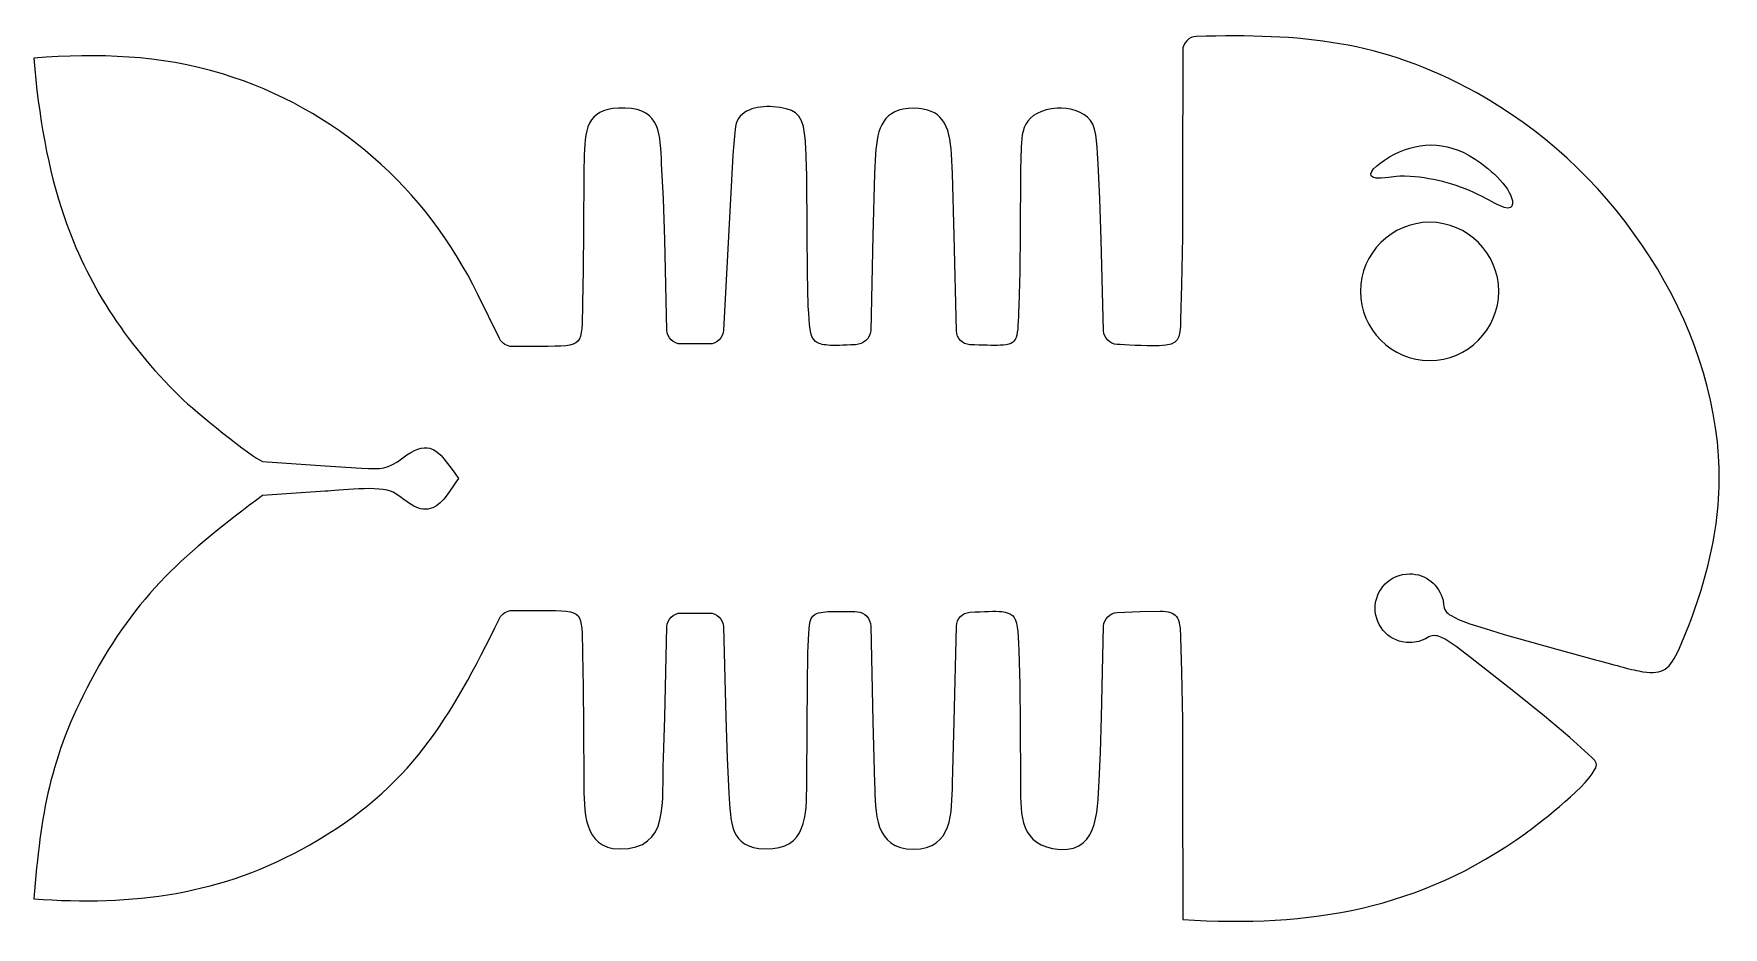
# Model space of a CAD drawing. Header units: millimetres. Extents: x -45 to 45.2, y -23.9 to 23.8.
import ezdxf

# ---------------------------------------------------------------- set-up
doc = ezdxf.new("R2010")
doc.units = ezdxf.units.MM
doc.header["$MEASUREMENT"] = 0
doc.layers.add('layer 1', color=7, linetype='Continuous')

msp = doc.modelspace()

# ---------------------------------------------------------------- linework, layer by layer
at = {"layer": 'layer 1', "color": 250, "lineweight": 9}
for points, knots in [([(16.3457, -23.5418), (16.3457, -23.5418), (16.3419, -15.8963), (16.3419, -15.8963), (16.3419, -15.8963), (16.3419, -15.8963), (16.3273, -12.8786), (16.3273, -12.8786), (16.3273, -12.8786), (16.3273, -12.8786), (16.2904, -10.3142), (16.2904, -10.3142), (16.2904, -10.3142), (16.2904, -10.3142), (16.2367, -8.4741), (16.2367, -8.4741), (16.2367, -8.4741), (16.2149, -7.9603), (16.1944, -7.5829), (16.007, -7.3477), (16.007, -7.3477), (15.8566, -7.1589), (15.5985, -7.0615), (15.1458, -7.0587), (15.1458, -7.0587), (15.1458, -7.0587), (14.0744, -7.0873), (14.0744, -7.0873), (14.0744, -7.0873), (14.0744, -7.0873), (12.8504, -7.1374), (12.8504, -7.1374), (12.8504, -7.1374), (12.452, -7.1537), (12.1358, -7.4751), (12.1261, -7.8737), (12.1261, -7.8737), (12.1261, -7.8737), (12.0078, -12.7242), (12.0078, -12.7242), (12.0078, -12.7242), (12.0078, -12.7242), (11.9538, -14.6203), (11.9538, -14.6203), (11.9538, -14.6203), (11.9538, -14.6203), (11.8887, -16.1222), (11.8887, -16.1222), (11.8887, -16.1222), (11.7883, -17.8445), (11.8367, -20.1811), (9.396, -19.7355), (9.396, -19.7355), (7.5439, -19.3973), (7.704, -17.6392), (7.6809, -16.1539), (7.6809, -16.1539), (7.6809, -16.1539), (7.6658, -13.1134), (7.6658, -13.1134), (7.6658, -13.1134), (7.6658, -13.1134), (7.6465, -10.9869), (7.6465, -10.9869), (7.6465, -10.9869), (7.6465, -10.9869), (7.5968, -9.1921), (7.5968, -9.1921), (7.5968, -9.1921), (7.5485, -8.0485), (7.5356, -7.5623), (7.2602, -7.307), (7.2602, -7.307), (7.131, -7.1872), (6.9467, -7.1226), (6.6915, -7.0929), (6.6915, -7.0929), (6.3032, -7.0477), (5.7503, -7.0829), (4.9769, -7.1267), (4.9769, -7.1267), (4.5831, -7.1489), (4.2741, -7.4684), (4.2648, -7.8632), (4.2648, -7.8632), (4.2648, -7.8632), (4.1454, -12.952), (4.1454, -12.952), (4.1454, -12.952), (4.1454, -12.952), (4.0565, -16.2603), (4.0565, -16.2603), (4.0565, -16.2603), (3.9997, -17.8004), (4.0962, -19.7731), (1.9766, -19.7731), (1.9766, -19.7731), (-0.1435, -19.7731), (-0.0464, -17.8006), (-0.1034, -16.2603), (-0.1034, -16.2603), (-0.1034, -16.2603), (-0.1924, -12.952), (-0.1924, -12.952), (-0.1924, -12.952), (-0.1924, -12.952), (-0.3116, -7.8632), (-0.3116, -7.8632), (-0.3116, -7.8632), (-0.3208, -7.4685), (-0.63, -7.1223), (-1.0238, -7.0999), (-1.0238, -7.0999), (-1.3378, -7.0823), (-2.212, -7.0512), (-2.8499, -7.1127), (-2.8499, -7.1127), (-3.6079, -7.1857), (-3.5599, -7.5943), (-3.6134, -8.2527), (-3.6134, -8.2527), (-3.6869, -9.1576), (-3.6723, -10.1396), (-3.6933, -11.0101), (-3.6933, -11.0101), (-3.6933, -11.0101), (-3.7128, -13.1514), (-3.7128, -13.1514), (-3.7128, -13.1514), (-3.7128, -13.1514), (-3.7266, -16.2639), (-3.7266, -16.2639), (-3.7266, -16.2639), (-3.752, -17.9424), (-3.6926, -19.8167), (-5.9395, -19.7617), (-5.9395, -19.7617), (-7.8686, -19.7144), (-7.7837, -18.3058), (-7.8799, -16.791), (-7.8799, -16.791), (-7.8799, -16.791), (-7.9743, -14.9203), (-7.9743, -14.9203), (-7.9743, -14.9203), (-7.9743, -14.9203), (-8.0477, -12.7242), (-8.0477, -12.7242), (-8.0477, -12.7242), (-8.0477, -12.7242), (-8.1714, -7.9023), (-8.1714, -7.9023), (-8.1714, -7.9023), (-8.1818, -7.4931), (-8.5172, -7.1663), (-8.9265, -7.1663), (-8.9265, -7.1663), (-8.9265, -7.1663), (-9.6814, -7.1663), (-9.6814, -7.1663), (-9.6814, -7.1663), (-9.6814, -7.1663), (-10.4356, -7.1663), (-10.4356, -7.1663), (-10.4356, -7.1663), (-10.8451, -7.1663), (-11.1807, -7.4937), (-11.1907, -7.9031), (-11.1907, -7.9031), (-11.1907, -7.9031), (-11.3095, -12.7242), (-11.3095, -12.7242), (-11.3095, -12.7242), (-11.3095, -12.7242), (-11.3812, -14.9203), (-11.3812, -14.9203), (-11.3812, -14.9203), (-11.476, -17.2104), (-10.9947, -19.7905), (-13.7297, -19.76), (-13.7297, -19.76), (-15.6842, -19.7382), (-15.6105, -17.6939), (-15.6331, -16.1921), (-15.6331, -16.1921), (-15.6331, -16.1921), (-15.646, -13.2033), (-15.646, -13.2033), (-15.646, -13.2033), (-15.646, -13.2033), (-15.6589, -11.1059), (-15.6589, -11.1059), (-15.6589, -11.1059), (-15.6589, -11.1059), (-15.6943, -9.3237), (-15.6943, -9.3237), (-15.6943, -9.3237), (-15.7294, -8.1726), (-15.7034, -7.6039), (-15.9293, -7.3209), (-15.9293, -7.3209), (-16.1742, -7.0146), (-16.7148, -7.0433), (-17.9494, -7.0308), (-17.9494, -7.0308), (-17.9494, -7.0308), (-19.453, -7.0308), (-19.453, -7.0308), (-19.453, -7.0308), (-19.7481, -7.0308), (-20.0011, -7.1883), (-20.1311, -7.4532), (-20.1311, -7.4532), (-22.7741, -12.8383), (-24.8774, -16.4738), (-30.2684, -19.5509), (-30.2684, -19.5509), (-34.9488, -22.2222), (-39.6943, -22.8135), (-44.9998, -22.43), (-44.9998, -22.43), (-44.6148, -17.8162), (-44.1693, -14.958), (-41.9708, -10.7982), (-41.9708, -10.7982), (-39.529, -6.178), (-36.8391, -3.893), (-32.7892, -0.8906), (-32.7892, -0.8906), (-32.7892, -0.8906), (-29.4365, -0.6609), (-29.4365, -0.6609), (-29.4365, -0.6609), (-28.827, -0.6211), (-26.4685, -0.3432), (-25.808, -0.7146), (-25.808, -0.7146), (-25.461, -0.9097), (-25.0977, -1.2512), (-24.7029, -1.4564), (-24.7029, -1.4564), (-24.3891, -1.6194), (-24.0548, -1.6967), (-23.6928, -1.5466), (-23.6928, -1.5466), (-23.1433, -1.3189), (-22.6755, -0.4625), (-22.318, 0.0183), (-22.318, 0.0183), (-22.884, 0.7793), (-23.2983, 1.4894), (-23.8483, 1.6284), (-23.8483, 1.6284), (-24.2328, 1.7256), (-24.6846, 1.5927), (-25.3009, 1.1201), (-25.3009, 1.1201), (-26.1238, 0.4891), (-26.4103, 0.5092), (-27.5051, 0.5773), (-27.5051, 0.5773), (-27.5051, 0.5773), (-29.4365, 0.6972), (-29.4365, 0.6972), (-29.4365, 0.6972), (-29.4365, 0.6972), (-32.7892, 0.9269), (-32.7892, 0.9269), (-32.7892, 0.9269), (-33.3291, 1.126), (-36.4114, 3.6203), (-37.1707, 4.3668), (-37.1707, 4.3668), (-40.2488, 7.3926), (-42.1676, 10.492), (-43.36, 13.9532), (-43.36, 13.9532), (-44.2536, 16.5472), (-44.7394, 19.3445), (-44.9998, 22.4663), (-44.9998, 22.4663), (-41.4896, 22.7199), (-38.3568, 22.6553), (-34.9261, 21.6187), (-34.9261, 21.6187), (-28.8595, 19.7856), (-24.0637, 15.5003), (-21.2878, 9.8461), (-21.2878, 9.8461), (-21.2878, 9.8461), (-20.1311, 7.4896), (-20.1311, 7.4896), (-20.1311, 7.4896), (-20.0011, 7.2248), (-19.7481, 7.0672), (-19.453, 7.0672), (-19.453, 7.0672), (-19.453, 7.0672), (-17.9494, 7.0672), (-17.9494, 7.0672), (-17.9494, 7.0672), (-16.7417, 7.0795), (-16.1984, 7.0583), (-15.9462, 7.3552), (-15.9462, 7.3552), (-15.7061, 7.6379), (-15.7294, 8.2088), (-15.6943, 9.3714), (-15.6943, 9.3714), (-15.6943, 9.3714), (-15.6589, 11.1655), (-15.6589, 11.1655), (-15.6589, 11.1655), (-15.6589, 11.1655), (-15.646, 13.2778), (-15.646, 13.2778), (-15.646, 13.2778), (-15.646, 13.2778), (-15.6343, 16.3376), (-15.6343, 16.3376), (-15.6343, 16.3376), (-15.6343, 16.3376), (-15.6095, 17.3105), (-15.6095, 17.3105), (-15.6095, 17.3105), (-15.5749, 18.0543), (-15.5344, 18.7125), (-15.2216, 19.165), (-15.2216, 19.165), (-14.9306, 19.5863), (-14.4033, 19.8295), (-13.4255, 19.7983), (-13.4255, 19.7983), (-11.4831, 19.7363), (-11.5715, 18.3468), (-11.4749, 16.8274), (-11.4749, 16.8274), (-11.4749, 16.8274), (-11.3812, 14.9567), (-11.3812, 14.9567), (-11.3812, 14.9567), (-11.3812, 14.9567), (-11.3095, 12.7606), (-11.3095, 12.7606), (-11.3095, 12.7606), (-11.3095, 12.7606), (-11.1907, 7.9396), (-11.1907, 7.9396), (-11.1907, 7.9396), (-11.1807, 7.5302), (-10.8451, 7.2028), (-10.4356, 7.2028), (-10.4356, 7.2028), (-10.4356, 7.2028), (-9.6814, 7.2028), (-9.6814, 7.2028), (-9.6814, 7.2028), (-9.6814, 7.2028), (-8.9265, 7.2028), (-8.9265, 7.2028), (-8.9265, 7.2028), (-8.5172, 7.2028), (-8.1818, 7.5297), (-8.1714, 7.9388), (-8.1714, 7.9388), (-8.1714, 7.9388), (-7.6657, 17.2914), (-7.6657, 17.2914), (-7.6657, 17.2914), (-7.6349, 17.8617), (-7.5877, 18.3821), (-7.5268, 18.8162), (-7.5268, 18.8162), (-7.4033, 19.6979), (-6.4035, 19.9303), (-5.5209, 19.8673), (-5.5209, 19.8673), (-4.4298, 19.7896), (-3.9856, 19.5467), (-3.8392, 18.4475), (-3.8392, 18.4475), (-3.7954, 18.1181), (-3.7691, 17.7017), (-3.7536, 17.1736), (-3.7536, 17.1736), (-3.7536, 17.1736), (-3.7278, 16.1903), (-3.7278, 16.1903), (-3.7278, 16.1903), (-3.7278, 16.1903), (-3.7128, 13.1498), (-3.7128, 13.1498), (-3.7128, 13.1498), (-3.7128, 13.1498), (-3.6933, 11.0233), (-3.6933, 11.0233), (-3.6933, 11.0233), (-3.6933, 11.0233), (-3.6437, 9.2285), (-3.6437, 9.2285), (-3.6437, 9.2285), (-3.5722, 8.1649), (-3.6006, 7.6071), (-3.2628, 7.3387), (-3.2628, 7.3387), (-3.119, 7.2242), (-2.9085, 7.1621), (-2.5955, 7.136), (-2.5955, 7.136), (-2.2305, 7.1055), (-1.8206, 7.1235), (-1.119, 7.1632), (-1.119, 7.1632), (-0.725, 7.1854), (-0.3209, 7.505), (-0.3116, 7.8997), (-0.3116, 7.8997), (-0.3116, 7.8997), (-0.1924, 12.9885), (-0.1924, 12.9885), (-0.1924, 12.9885), (-0.1924, 12.9885), (-0.1034, 16.2967), (-0.1034, 16.2967), (-0.1034, 16.2967), (-0.1034, 16.2967), (-0.0541, 17.3436), (-0.0541, 17.3436), (-0.0541, 17.3436), (-0.008, 18.0324), (0.0891, 18.6451), (0.3819, 19.0849), (0.3819, 19.0849), (0.6728, 19.5216), (1.1569, 19.7877), (1.9766, 19.7877), (1.9766, 19.7877), (2.7387, 19.7877), (3.2108, 19.5578), (3.5071, 19.1744), (3.5071, 19.1744), (3.8503, 18.7305), (3.9578, 18.0805), (4.0072, 17.3436), (4.0072, 17.3436), (4.0072, 17.3436), (4.0565, 16.2967), (4.0565, 16.2967), (4.0565, 16.2967), (4.0565, 16.2967), (4.1454, 12.9885), (4.1454, 12.9885), (4.1454, 12.9885), (4.1454, 12.9885), (4.2648, 7.8997), (4.2648, 7.8997), (4.2648, 7.8997), (4.2741, 7.505), (4.583, 7.1855), (4.9769, 7.1632), (4.9769, 7.1632), (5.6871, 7.123), (6.2275, 7.1261), (6.5959, 7.1298), (6.5959, 7.1298), (7.5977, 7.1399), (7.5281, 7.5432), (7.5968, 9.2397), (7.5968, 9.2397), (7.5968, 9.2397), (7.6465, 11.0465), (7.6465, 11.0465), (7.6465, 11.0465), (7.6465, 11.0465), (7.6658, 13.1878), (7.6658, 13.1878), (7.6658, 13.1878), (7.6658, 13.1878), (7.6797, 16.3003), (7.6797, 16.3003), (7.6797, 16.3003), (7.6797, 16.3003), (7.7053, 17.2891), (7.7053, 17.2891), (7.7053, 17.2891), (7.7324, 17.8694), (7.7163, 18.4783), (7.9706, 18.9377), (7.9706, 18.9377), (8.2323, 19.4103), (8.7767, 19.7266), (9.647, 19.7919), (9.647, 19.7919), (10.2382, 19.8363), (11.0202, 19.6315), (11.4251, 19.1434), (11.4251, 19.1434), (11.7978, 18.6938), (11.7797, 17.4352), (11.8329, 16.8274), (11.8329, 16.8274), (11.8329, 16.8274), (11.9274, 14.9567), (11.9274, 14.9567), (11.9274, 14.9567), (11.9274, 14.9567), (12.0007, 12.7606), (12.0007, 12.7606), (12.0007, 12.7606), (12.0007, 12.7606), (12.1252, 7.9093), (12.1252, 7.9093), (12.1252, 7.9093), (12.1355, 7.511), (12.4514, 7.1901), (12.8495, 7.1739), (12.8495, 7.1739), (13.1885, 7.16), (14.3026, 7.0755), (15.0964, 7.1093), (15.0964, 7.1093), (16.1699, 7.155), (16.2053, 7.4343), (16.2367, 8.5116), (16.2367, 8.5116), (16.2367, 8.5116), (16.2904, 10.3546), (16.2904, 10.3546), (16.2904, 10.3546), (16.2904, 10.3546), (16.3273, 12.9233), (16.3273, 12.9233), (16.3273, 12.9233), (16.3273, 12.9233), (16.3419, 15.9463), (16.3419, 15.9463), (16.3419, 15.9463), (16.3419, 15.9463), (16.3454, 22.8712), (16.3454, 22.8712), (16.3454, 22.8712), (16.3456, 23.2805), (16.6727, 23.6156), (17.0818, 23.6259), (17.0818, 23.6259), (22.7031, 23.7662), (26.8747, 23.4411), (32.0081, 20.6278), (32.0081, 20.6278), (38.9187, 16.8403), (44.4033, 9.2022), (44.9607, 1.2343), (44.9607, 1.2343), (45.2075, -2.2928), (44.2696, -5.8377), (42.8681, -9.0448), (42.8681, -9.0448), (42.3746, -10.1746), (41.9808, -10.4624), (40.934, -10.3006), (40.934, -10.3006), (40.3407, -10.209), (39.5372, -9.9726), (38.3868, -9.6633), (38.3868, -9.6633), (38.3868, -9.6633), (36.2528, -9.0763), (36.2528, -9.0763), (36.2528, -9.0763), (36.2528, -9.0763), (33.5089, -8.3074), (33.5089, -8.3074), (33.5089, -8.3074), (33.5089, -8.3074), (32.4935, -8.0006), (32.4935, -8.0006), (32.4935, -8.0006), (32.4935, -8.0006), (31.6869, -7.7356), (31.6869, -7.7356), (31.6869, -7.7356), (31.6869, -7.7356), (31.0678, -7.5048), (31.0678, -7.5048), (31.0678, -7.5048), (31.0678, -7.5048), (30.6809, -7.3076), (30.6809, -7.3076), (30.6809, -7.3076), (30.4426, -7.1861), (30.2956, -6.9683), (30.2718, -6.7019), (30.2718, -6.7019), (30.2627, -6.5993), (30.2534, -6.5108), (30.2473, -6.4848), (30.2473, -6.4848), (30.0551, -5.6754), (29.3274, -5.0735), (28.4592, -5.0735), (28.4592, -5.0735), (27.4441, -5.0735), (26.6214, -5.8963), (26.6214, -6.9113), (26.6214, -6.9113), (26.6214, -7.9264), (27.4441, -8.7492), (28.4592, -8.7492), (28.4592, -8.7492), (28.8067, -8.7492), (29.1316, -8.6526), (29.4089, -8.485), (29.4089, -8.485), (29.6352, -8.3481), (29.8941, -8.3366), (30.1318, -8.453), (30.1318, -8.453), (30.1318, -8.453), (30.3596, -8.5644), (30.3596, -8.5644), (30.3596, -8.5644), (30.3596, -8.5644), (30.9408, -8.9564), (30.9408, -8.9564), (30.9408, -8.9564), (30.9408, -8.9564), (31.7135, -9.5334), (31.7135, -9.5334), (31.7135, -9.5334), (31.7135, -9.5334), (34.0313, -11.3639), (34.0313, -11.3639), (34.0313, -11.3639), (34.0313, -11.3639), (35.6568, -12.6803), (35.6568, -12.6803), (35.6568, -12.6803), (35.6568, -12.6803), (37.0227, -13.8199), (37.0227, -13.8199), (37.0227, -13.8199), (37.0227, -13.8199), (38.1895, -14.8857), (38.1895, -14.8857), (38.1895, -14.8857), (38.4453, -15.1195), (38.5196, -15.23), (38.3433, -15.5477), (38.3433, -15.5477), (37.7726, -16.5764), (35.1539, -18.5735), (34.6667, -18.9232), (34.6667, -18.9232), (28.9471, -23.0297), (23.1868, -23.9452), (16.3457, -23.5418)], [0, 0, 0, 0, 0.0060606, 0.0060606, 0.0060606, 0.0060606, 0.0121212, 0.0121212, 0.0121212, 0.0121212, 0.0181818, 0.0181818, 0.0181818, 0.0181818, 0.0242424, 0.0242424, 0.0242424, 0.0242424, 0.030303, 0.030303, 0.030303, 0.030303, 0.0363636, 0.0363636, 0.0363636, 0.0363636, 0.0424242, 0.0424242, 0.0424242, 0.0424242, 0.0484848, 0.0484848, 0.0484848, 0.0484848, 0.0545455, 0.0545455, 0.0545455, 0.0545455, 0.0606061, 0.0606061, 0.0606061, 0.0606061, 0.0666667, 0.0666667, 0.0666667, 0.0666667, 0.0727273, 0.0727273, 0.0727273, 0.0727273, 0.0787879, 0.0787879, 0.0787879, 0.0787879, 0.0848485, 0.0848485, 0.0848485, 0.0848485, 0.0909091, 0.0909091, 0.0909091, 0.0909091, 0.0969697, 0.0969697, 0.0969697, 0.0969697, 0.1030303, 0.1030303, 0.1030303, 0.1030303, 0.1090909, 0.1090909, 0.1090909, 0.1090909, 0.1151515, 0.1151515, 0.1151515, 0.1151515, 0.1212121, 0.1212121, 0.1212121, 0.1212121, 0.1272727, 0.1272727, 0.1272727, 0.1272727, 0.1333333, 0.1333333, 0.1333333, 0.1333333, 0.1393939, 0.1393939, 0.1393939, 0.1393939, 0.1454545, 0.1454545, 0.1454545, 0.1454545, 0.1515152, 0.1515152, 0.1515152, 0.1515152, 0.1575758, 0.1575758, 0.1575758, 0.1575758, 0.1636364, 0.1636364, 0.1636364, 0.1636364, 0.169697, 0.169697, 0.169697, 0.169697, 0.1757576, 0.1757576, 0.1757576, 0.1757576, 0.1818182, 0.1818182, 0.1818182, 0.1818182, 0.1878788, 0.1878788, 0.1878788, 0.1878788, 0.1939394, 0.1939394, 0.1939394, 0.1939394, 0.2, 0.2, 0.2, 0.2, 0.2060606, 0.2060606, 0.2060606, 0.2060606, 0.2121212, 0.2121212, 0.2121212, 0.2121212, 0.2181818, 0.2181818, 0.2181818, 0.2181818, 0.2242424, 0.2242424, 0.2242424, 0.2242424, 0.230303, 0.230303, 0.230303, 0.230303, 0.2363636, 0.2363636, 0.2363636, 0.2363636, 0.2424242, 0.2424242, 0.2424242, 0.2424242, 0.2484848, 0.2484848, 0.2484848, 0.2484848, 0.2545455, 0.2545455, 0.2545455, 0.2545455, 0.2606061, 0.2606061, 0.2606061, 0.2606061, 0.2666667, 0.2666667, 0.2666667, 0.2666667, 0.2727273, 0.2727273, 0.2727273, 0.2727273, 0.2787879, 0.2787879, 0.2787879, 0.2787879, 0.2848485, 0.2848485, 0.2848485, 0.2848485, 0.2909091, 0.2909091, 0.2909091, 0.2909091, 0.2969697, 0.2969697, 0.2969697, 0.2969697, 0.3030303, 0.3030303, 0.3030303, 0.3030303, 0.3090909, 0.3090909, 0.3090909, 0.3090909, 0.3151515, 0.3151515, 0.3151515, 0.3151515, 0.3212121, 0.3212121, 0.3212121, 0.3212121, 0.3272727, 0.3272727, 0.3272727, 0.3272727, 0.3333333, 0.3333333, 0.3333333, 0.3333333, 0.3393939, 0.3393939, 0.3393939, 0.3393939, 0.3454545, 0.3454545, 0.3454545, 0.3454545, 0.3515152, 0.3515152, 0.3515152, 0.3515152, 0.3575758, 0.3575758, 0.3575758, 0.3575758, 0.3636364, 0.3636364, 0.3636364, 0.3636364, 0.369697, 0.369697, 0.369697, 0.369697, 0.3757576, 0.3757576, 0.3757576, 0.3757576, 0.3818182, 0.3818182, 0.3818182, 0.3818182, 0.3878788, 0.3878788, 0.3878788, 0.3878788, 0.3939394, 0.3939394, 0.3939394, 0.3939394, 0.4, 0.4, 0.4, 0.4, 0.4060606, 0.4060606, 0.4060606, 0.4060606, 0.4121212, 0.4121212, 0.4121212, 0.4121212, 0.4181818, 0.4181818, 0.4181818, 0.4181818, 0.4242424, 0.4242424, 0.4242424, 0.4242424, 0.430303, 0.430303, 0.430303, 0.430303, 0.4363636, 0.4363636, 0.4363636, 0.4363636, 0.4424242, 0.4424242, 0.4424242, 0.4424242, 0.4484848, 0.4484848, 0.4484848, 0.4484848, 0.4545455, 0.4545455, 0.4545455, 0.4545455, 0.4606061, 0.4606061, 0.4606061, 0.4606061, 0.4666667, 0.4666667, 0.4666667, 0.4666667, 0.4727273, 0.4727273, 0.4727273, 0.4727273, 0.4787879, 0.4787879, 0.4787879, 0.4787879, 0.4848485, 0.4848485, 0.4848485, 0.4848485, 0.4909091, 0.4909091, 0.4909091, 0.4909091, 0.4969697, 0.4969697, 0.4969697, 0.4969697, 0.5030303, 0.5030303, 0.5030303, 0.5030303, 0.5090909, 0.5090909, 0.5090909, 0.5090909, 0.5151515, 0.5151515, 0.5151515, 0.5151515, 0.5212121, 0.5212121, 0.5212121, 0.5212121, 0.5272727, 0.5272727, 0.5272727, 0.5272727, 0.5333333, 0.5333333, 0.5333333, 0.5333333, 0.5393939, 0.5393939, 0.5393939, 0.5393939, 0.5454545, 0.5454545, 0.5454545, 0.5454545, 0.5515152, 0.5515152, 0.5515152, 0.5515152, 0.5575758, 0.5575758, 0.5575758, 0.5575758, 0.5636364, 0.5636364, 0.5636364, 0.5636364, 0.569697, 0.569697, 0.569697, 0.569697, 0.5757576, 0.5757576, 0.5757576, 0.5757576, 0.5818182, 0.5818182, 0.5818182, 0.5818182, 0.5878788, 0.5878788, 0.5878788, 0.5878788, 0.5939394, 0.5939394, 0.5939394, 0.5939394, 0.6, 0.6, 0.6, 0.6, 0.6060606, 0.6060606, 0.6060606, 0.6060606, 0.6121212, 0.6121212, 0.6121212, 0.6121212, 0.6181818, 0.6181818, 0.6181818, 0.6181818, 0.6242424, 0.6242424, 0.6242424, 0.6242424, 0.630303, 0.630303, 0.630303, 0.630303, 0.6363636, 0.6363636, 0.6363636, 0.6363636, 0.6424242, 0.6424242, 0.6424242, 0.6424242, 0.6484848, 0.6484848, 0.6484848, 0.6484848, 0.6545455, 0.6545455, 0.6545455, 0.6545455, 0.6606061, 0.6606061, 0.6606061, 0.6606061, 0.6666667, 0.6666667, 0.6666667, 0.6666667, 0.6727273, 0.6727273, 0.6727273, 0.6727273, 0.6787879, 0.6787879, 0.6787879, 0.6787879, 0.6848485, 0.6848485, 0.6848485, 0.6848485, 0.6909091, 0.6909091, 0.6909091, 0.6909091, 0.6969697, 0.6969697, 0.6969697, 0.6969697, 0.7030303, 0.7030303, 0.7030303, 0.7030303, 0.7090909, 0.7090909, 0.7090909, 0.7090909, 0.7151515, 0.7151515, 0.7151515, 0.7151515, 0.7212121, 0.7212121, 0.7212121, 0.7212121, 0.7272727, 0.7272727, 0.7272727, 0.7272727, 0.7333333, 0.7333333, 0.7333333, 0.7333333, 0.7393939, 0.7393939, 0.7393939, 0.7393939, 0.7454545, 0.7454545, 0.7454545, 0.7454545, 0.7515152, 0.7515152, 0.7515152, 0.7515152, 0.7575758, 0.7575758, 0.7575758, 0.7575758, 0.7636364, 0.7636364, 0.7636364, 0.7636364, 0.769697, 0.769697, 0.769697, 0.769697, 0.7757576, 0.7757576, 0.7757576, 0.7757576, 0.7818182, 0.7818182, 0.7818182, 0.7818182, 0.7878788, 0.7878788, 0.7878788, 0.7878788, 0.7939394, 0.7939394, 0.7939394, 0.7939394, 0.8, 0.8, 0.8, 0.8, 0.8060606, 0.8060606, 0.8060606, 0.8060606, 0.8121212, 0.8121212, 0.8121212, 0.8121212, 0.8181818, 0.8181818, 0.8181818, 0.8181818, 0.8242424, 0.8242424, 0.8242424, 0.8242424, 0.830303, 0.830303, 0.830303, 0.830303, 0.8363636, 0.8363636, 0.8363636, 0.8363636, 0.8424242, 0.8424242, 0.8424242, 0.8424242, 0.8484848, 0.8484848, 0.8484848, 0.8484848, 0.8545455, 0.8545455, 0.8545455, 0.8545455, 0.8606061, 0.8606061, 0.8606061, 0.8606061, 0.8666667, 0.8666667, 0.8666667, 0.8666667, 0.8727273, 0.8727273, 0.8727273, 0.8727273, 0.8787879, 0.8787879, 0.8787879, 0.8787879, 0.8848485, 0.8848485, 0.8848485, 0.8848485, 0.8909091, 0.8909091, 0.8909091, 0.8909091, 0.8969697, 0.8969697, 0.8969697, 0.8969697, 0.9030303, 0.9030303, 0.9030303, 0.9030303, 0.9090909, 0.9090909, 0.9090909, 0.9090909, 0.9151515, 0.9151515, 0.9151515, 0.9151515, 0.9212121, 0.9212121, 0.9212121, 0.9212121, 0.9272727, 0.9272727, 0.9272727, 0.9272727, 0.9333333, 0.9333333, 0.9333333, 0.9333333, 0.9393939, 0.9393939, 0.9393939, 0.9393939, 0.9454545, 0.9454545, 0.9454545, 0.9454545, 0.9515152, 0.9515152, 0.9515152, 0.9515152, 0.9575758, 0.9575758, 0.9575758, 0.9575758, 0.9636364, 0.9636364, 0.9636364, 0.9636364, 0.969697, 0.969697, 0.969697, 0.969697, 0.9757576, 0.9757576, 0.9757576, 0.9757576, 0.9818182, 0.9818182, 0.9818182, 0.9818182, 0.9878788, 0.9878788, 0.9878788, 0.9878788, 1, 1, 1, 1]), ([(33.7853, 15.2992), (33.3063, 16.1698), (32.0412, 17.0973), (31.3545, 17.4198), (31.3545, 17.4198), (29.7831, 18.1576), (28.2336, 17.8528), (26.8675, 16.8409), (26.8675, 16.8409), (26.3489, 16.4567), (26.0936, 16.0188), (26.943, 16.0566), (26.943, 16.0566), (27.588, 16.0855), (27.5686, 16.1968), (28.4871, 16.1439), (28.4871, 16.1439), (29.8298, 16.0667), (31.1412, 15.6764), (32.3389, 15.0739), (32.3389, 15.0739), (32.4891, 14.9983), (33.0983, 14.636), (33.5157, 14.4944), (33.5157, 14.4944), (34.1462, 14.281), (33.9729, 14.9582), (33.7853, 15.2992)], [0, 0, 0, 0, 0.125, 0.125, 0.125, 0.125, 0.25, 0.25, 0.25, 0.25, 0.375, 0.375, 0.375, 0.375, 0.5, 0.5, 0.5, 0.5, 0.625, 0.625, 0.625, 0.625, 0.75, 0.75, 0.75, 0.75, 1, 1, 1, 1]), ([(29.5326, 13.7006), (31.5708, 13.7006), (33.2229, 12.0484), (33.2229, 10.0103), (33.2229, 10.0103), (33.2229, 7.9721), (31.5708, 6.3199), (29.5326, 6.3199), (29.5326, 6.3199), (27.4944, 6.3199), (25.8423, 7.9721), (25.8423, 10.0103), (25.8423, 10.0103), (25.8423, 12.0484), (27.4944, 13.7006), (29.5326, 13.7006)], [0, 0, 0, 0, 0.2, 0.2, 0.2, 0.2, 0.4, 0.4, 0.4, 0.4, 0.6, 0.6, 0.6, 0.6, 1, 1, 1, 1])]:
    msp.add_open_spline(points, degree=3, knots=knots, dxfattribs=at)

doc.saveas('drawing.dxf')
